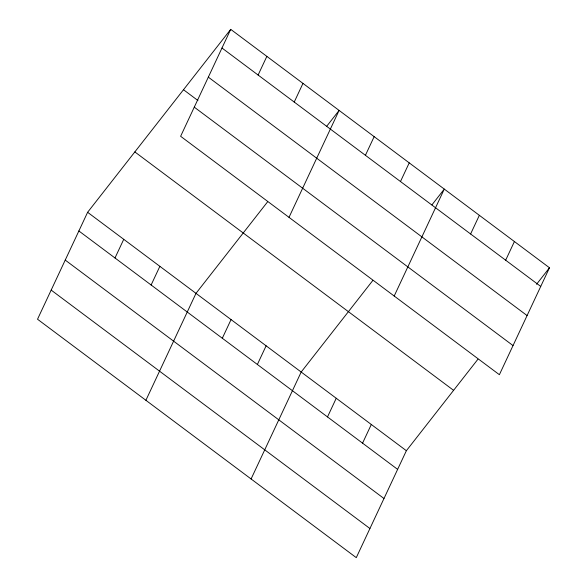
<?xml version="1.0" encoding="UTF-8"?>
<svg xmlns="http://www.w3.org/2000/svg" width="587" height="587" viewBox="0 0 587 587"><rect width="100%" height="100%" fill="white"/><g stroke="black" fill="none" stroke-linecap="round" stroke-linejoin="round"><path stroke-width="0.88" d="M230.72 29.35L180.627 136.287L499.383 374.704L549.476 267.767L230.72 29.35L87.617 212.296L37.524 319.233L356.28 557.65L406.373 450.713L477.921 359.237M115.001 257.979L123.747 239.313M151.123 285.003L159.869 266.337M258.104 75.041L266.85 56.374M145.899 400.297L195.992 293.353L267.547 201.884M294.226 102.057L302.973 83.391M222.312 338.251L231.058 319.577M289.002 217.351L339.103 110.415L326.732 126.227M257.377 364.476L266.116 345.809M365.415 155.306L374.161 136.639M251.089 478.97L301.182 372.033L372.738 280.564M400.481 181.53L409.227 162.863M327.502 416.931L336.248 398.257M394.193 296.031L444.286 189.087L431.922 204.9M362.561 443.156L371.307 424.482M470.605 233.986L479.352 215.319M505.664 260.21L514.41 241.543M536.547 284.299L549.476 267.767M221.981 48.017L540.73 286.434M208.334 77.146L527.082 315.564M183.496 89.723L197.951 100.531M194.275 107.157L513.023 345.574M134.841 151.923L453.597 390.34M87.617 212.296L406.373 450.713M78.871 230.962L397.626 469.38M65.23 260.092L383.979 498.51M51.172 290.103L369.92 528.52"/></g></svg>
